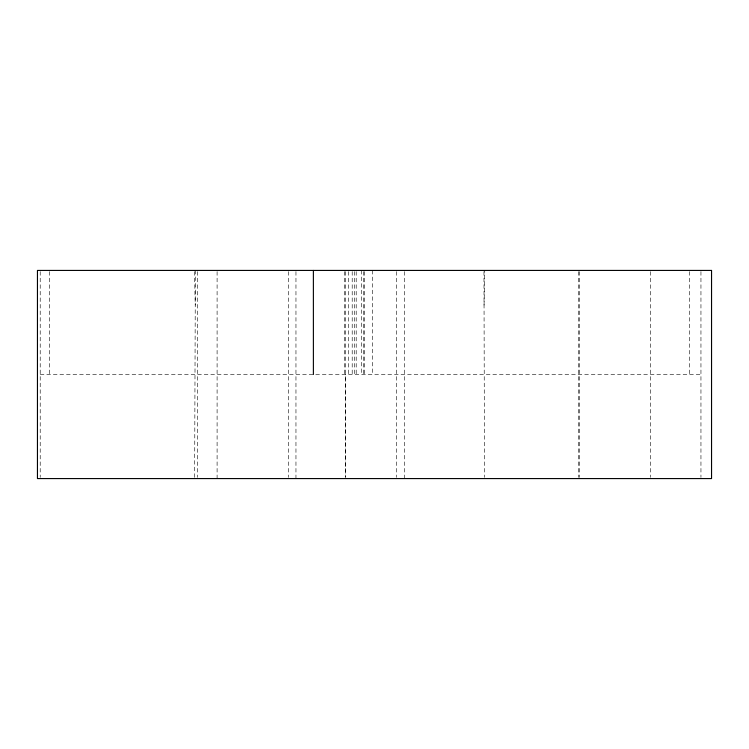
<?xml version="1.0" encoding="UTF-8"?>
<svg xmlns="http://www.w3.org/2000/svg" width="749" height="749" viewBox="0 0 749 749"><rect width="100%" height="100%" fill="white"/><g stroke="black" fill="none" stroke-linecap="round" stroke-linejoin="round"><path stroke-width="0.56" stroke-dasharray="3.75 2.81" d="M345.458 271.597L345.355 477.403L345.355 374.5M194.646 477.413L195.349 270.426M484.06 305.115L484.762 270.426M40.212 374.5L700.952 374.5M194.506 271.587L195.227 305.115M483.966 271.587L484.481 477.413M700.952 271.587L700.952 477.413M689.717 271.587L689.717 374.5M650.535 271.597L650.535 477.403M579.501 271.597L579.501 477.403M578.368 271.597L578.368 477.403M404.357 271.587L404.357 478.574M396.361 271.587L396.361 477.413M372.375 270.426L372.375 374.5M364.482 271.587L364.482 374.5M363.733 271.587L363.733 374.5M361.29 270.426L361.29 374.5M356.196 271.587L356.196 374.5M354.651 271.587L354.651 374.5M352.199 271.587L352.199 374.5M348.669 271.587L348.669 374.5M344.409 271.587L344.409 374.5M295.958 271.587L295.958 478.574M288.309 271.587L288.309 477.413M217.098 271.587L217.098 478.574M197.558 271.597L197.558 477.403M49.397 271.587L49.397 374.5M40.212 271.587L40.212 477.413"/><path stroke-width="1.12" d="M313.382 270.426L313.391 374.5M711.55 270.426L37.45 270.426L37.45 478.574L711.55 478.574L711.55 270.426"/></g></svg>
